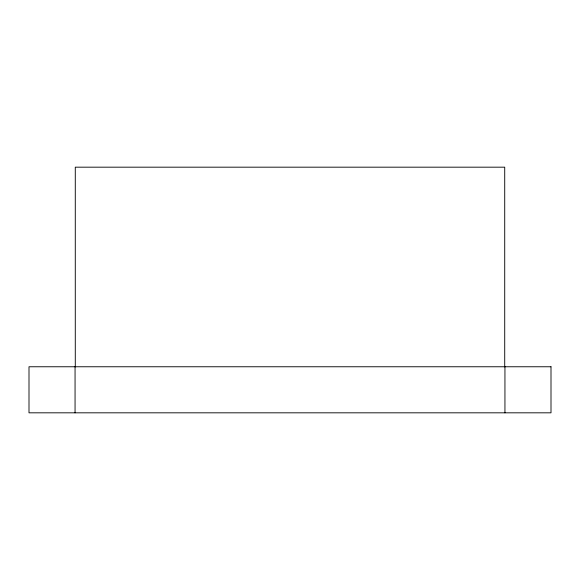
<?xml version="1.0" encoding="UTF-8"?>
<svg xmlns="http://www.w3.org/2000/svg" width="580" height="580" viewBox="0 0 580 580"><rect width="100%" height="100%" fill="white"/><g stroke="black" fill="none" stroke-linecap="round" stroke-linejoin="round"><path stroke-width="0.87" d="M504.941 366.763L504.941 412.822M504.716 366.763L504.716 167.178L75.284 167.178L75.284 366.763M75.059 366.763L75.059 412.822M551 366.763L29 366.763L29 412.822L551 412.822L551 366.763"/></g></svg>
